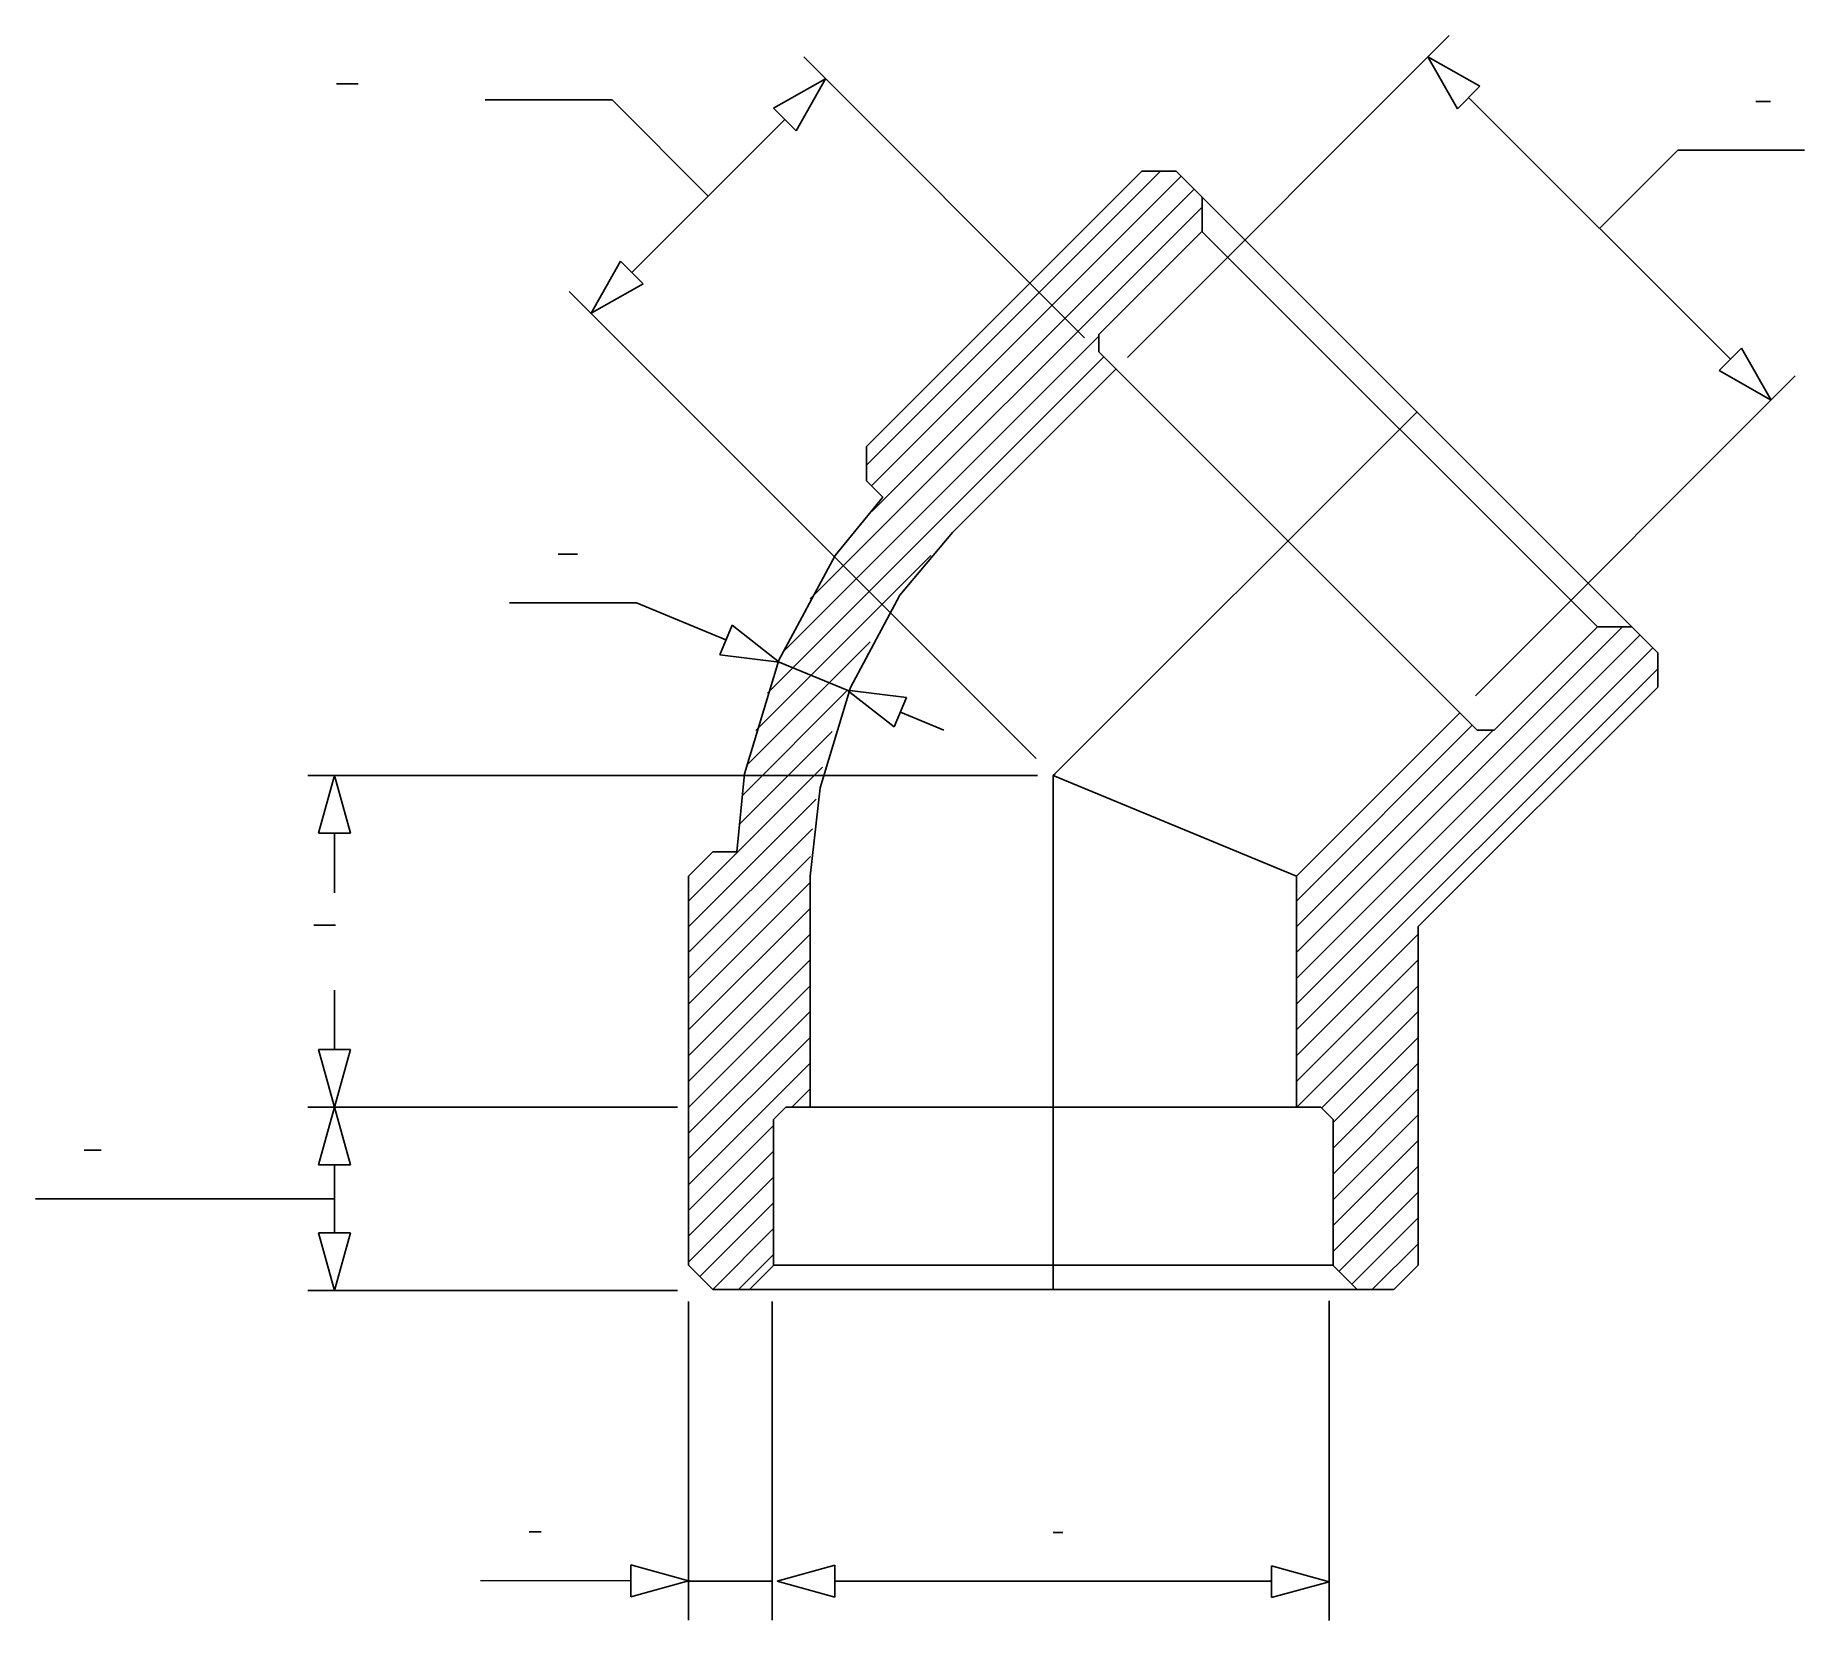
# Model space of a CAD drawing. Extents: x 465 to 1192, y 246 to 898.
import ezdxf

# ---------------------------------------------------------------- set-up
doc = ezdxf.new("R2010")
doc.units = 0
doc.header["$MEASUREMENT"] = 0
doc.layers.get('0').update_dxf_attribs({"linetype": 'CONTINUOUS'})
doc.layers.add('1', color=7, linetype='CONTINUOUS')

msp = doc.modelspace()

# ---------------------------------------------------------------- linework, layer by layer
at = {"color": 4, "linetype": 'Continuous'}
for p, q in [((806.77, 721.06), (927.57, 841.86)), ((808.84, 712.52), (936.12, 839.8)), ((809.03, 702.1), (941.42, 834.49)), ((783.6, 666.06), (944.71, 827.17)), ((772.83, 644.69), (902.23, 774.09)), ((765.98, 627.24), (904.3, 765.55)), ((761.27, 611.92), (833.17, 683.82)), ((757.98, 598.03), (808.3, 648.35)), ((983.54, 520.55), (1117.52, 654.52)), ((983.54, 509.95), (1124.76, 651.16)), ((983.54, 499.34), (1130.06, 645.86)), ((983.54, 488.73), (1132.04, 637.23)), ((755.74, 585.17), (798.56, 628)), ((754.3, 573.13), (792.59, 611.42)), ((983.54, 541.77), (1055.81, 614.03)), ((983.54, 531.16), (1064.43, 612.05)), ((733.54, 541.77), (788.65, 596.88)), ((733.54, 531.16), (786.08, 583.69)), ((733.54, 520.55), (784.5, 571.51)), ((733.54, 509.95), (783.71, 560.11)), ((733.54, 499.34), (783.54, 549.34)), ((733.54, 488.73), (783.54, 538.73)), ((733.54, 478.13), (783.54, 528.13)), ((983.54, 478.13), (1033.54, 528.13)), ((733.54, 467.52), (783.54, 517.52)), ((983.54, 467.52), (1033.54, 517.52)), ((733.54, 456.91), (783.54, 506.91)), ((983.54, 456.91), (1033.54, 506.91)), ((733.54, 446.31), (783.54, 496.31)), ((993.87, 456.63), (1033.54, 496.31)), ((733.54, 435.7), (783.54, 485.7)), ((998.54, 450.7), (1033.54, 485.7)), ((733.54, 425.09), (783.54, 475.09)), ((998.54, 440.09), (1033.54, 475.09)), ((776.01, 456.96), (783.54, 464.49)), ((998.54, 429.49), (1033.54, 464.49)), ((998.54, 418.88), (1033.54, 453.88)), ((733.54, 414.49), (768.54, 449.49)), ((733.54, 403.88), (768.54, 438.88)), ((998.54, 408.27), (1033.54, 443.27)), ((998.54, 397.67), (1033.54, 432.67)), ((733.54, 393.27), (768.54, 428.27)), ((1000.96, 389.47), (1033.54, 422.06)), ((738.19, 387.31), (768.54, 417.67)), ((1006.26, 384.17), (1033.54, 411.45)), ((743.49, 382.01), (768.54, 407.06)), ((1014.65, 381.96), (1033.54, 400.85)), ((754.05, 381.96), (768.54, 396.45))]:
    msp.add_line(p, q, dxfattribs=at)
at = {"layer": '1', "color": 3, "linetype": 'Continuous'}
for p, q in [((914.06, 765.27), (1046.32, 897.76)), ((896.42, 773.42), (780.92, 888.92)), ((1037.53, 888.94), (1058.92, 876.81)), ((1037.53, 888.94), (1049.66, 867.54)), ((789.92, 879.92), (768.52, 867.79)), ((789.92, 879.92), (777.79, 858.52)), ((1049.66, 867.54), (1058.92, 876.81)), ((702.19, 871.19), (650, 871.19)), ((702.19, 871.19), (741.69, 831.69)), ((768.52, 867.79), (777.79, 858.52)), ((1054.29, 872.17), (1161.92, 764.55)), ((710.22, 800.22), (773.16, 863.16)), ((1108.11, 818.36), (1140.26, 850.58)), ((1192.45, 850.58), (1140.26, 850.58)), ((693.46, 783.45), (705.59, 804.86)), ((714.86, 795.58), (705.59, 804.86)), ((693.46, 783.45), (714.86, 795.58)), ((876.47, 600.44), (684.46, 792.46)), ((1166.55, 769.19), (1157.28, 759.91)), ((1178.68, 747.78), (1166.55, 769.19)), ((1188.58, 757.68), (1057.06, 626.16)), ((1178.68, 747.78), (1157.28, 759.91)), ((712.14, 664.35), (659.96, 664.35)), ((712.14, 664.35), (748.93, 649.12)), ((751.44, 655.17), (746.42, 643.06)), ((770.84, 640.04), (751.44, 655.17)), ((770.84, 640.04), (746.42, 643.06)), ((770.84, 640.04), (798.76, 628.48)), ((798.76, 628.48), (823.18, 625.46)), ((798.76, 628.48), (818.16, 613.35)), ((818.16, 613.35), (823.18, 625.46)), ((820.67, 619.41), (838.49, 612.02)), ((877, 593.37), (577, 593.37)), ((588, 593.37), (581.44, 569.66)), ((588, 593.37), (594.56, 569.66)), ((883.54, 593.37), (884.25, 594.08)), ((581.44, 569.66), (594.56, 569.66)), ((588, 569.66), (588, 545.16)), ((588, 505.16), (588, 480.67)), ((588, 456.96), (581.44, 480.67)), ((594.56, 480.67), (581.44, 480.67)), ((588, 456.96), (594.56, 480.67)), ((729, 456.96), (577, 456.96)), ((588, 456.96), (581.44, 433.24)), ((588, 456.96), (594.56, 433.24)), ((581.44, 433.24), (594.56, 433.24)), ((588, 433.24), (588, 405.3)), ((588, 419.27), (465, 419.27)), ((588, 381.59), (581.44, 405.3)), ((594.56, 405.3), (581.44, 405.3)), ((588, 381.59), (594.56, 405.3)), ((729, 381.59), (577, 381.59)), ((733.54, 377.09), (733.54, 246.09)), ((768, 377.09), (768, 246.09)), ((997, 377.34), (997, 245.84)), ((648, 262.29), (709.83, 262.2)), ((733.54, 262.17), (709.83, 268.73)), ((709.83, 255.61), (709.83, 268.73)), ((733.54, 262.17), (709.83, 255.61)), ((768, 262.09), (733.54, 262.09)), ((770, 262.09), (793.71, 268.64)), ((770, 262.09), (793.71, 255.53)), ((793.71, 255.53), (793.71, 268.64)), ((973.29, 262.09), (793.71, 262.09)), ((997, 261.84), (973.29, 268.39)), ((973.29, 255.28), (973.29, 268.39)), ((997, 261.84), (973.29, 255.28))]:
    msp.add_line(p, q, dxfattribs=at)
at = {"layer": '1', "color": 5, "linetype": 'Continuous'}
for p, q in [((588.76, 877.82), (597.76, 877.82)), ((1172.45, 870.58), (1178.45, 870.58)), ((679.96, 684.35), (687.96, 684.35)), ((579.45, 531.8), (588.45, 531.8)), ((485, 439.27), (492, 439.27)), ((668, 282.29), (673, 282.29)), ((883.5, 282.09), (887.5, 282.09))]:
    msp.add_line(p, q, dxfattribs=at)
at = {"layer": '1', "color": 7, "linetype": 'Continuous'}
for p, q in [((806.77, 728.73), (919.89, 841.86)), ((919.89, 841.86), (934.05, 841.86)), ((1132.04, 643.87), (934.05, 841.86)), ((944.71, 831.21), (944.71, 817.16)), ((902.23, 774.69), (944.66, 817.11)), ((1107.29, 654.48), (944.66, 817.11)), ((902.23, 767.62), (902.23, 774.69)), ((1057.79, 612.05), (902.23, 767.62)), ((842.12, 693.37), (909.29, 760.55)), ((806.77, 714.59), (806.77, 728.73)), ((806.77, 714.59), (813.47, 707.88)), ((813.47, 707.88), (793.78, 683.89)), ((842.12, 693.37), (820.49, 667.54)), ((793.78, 683.89), (770.75, 640.81)), ((820.49, 667.54), (800.18, 629.55)), ((1107.29, 654.48), (1064.87, 612.05)), ((1121.39, 654.52), (1107.34, 654.52)), ((770.75, 640.81), (756.57, 594.06)), ((1132.04, 643.87), (1132.04, 629.75)), ((800.18, 629.55), (787.68, 588.32)), ((1033.54, 531.25), (1132.04, 629.75)), ((983.54, 551.96), (1050.72, 619.13)), ((1057.79, 612.05), (1064.87, 612.05)), ((756.57, 594.06), (753.41, 561.96)), ((883.54, 593.37), (983.54, 551.96)), ((787.68, 588.32), (783.54, 551.96)), ((743.54, 561.96), (733.54, 551.96)), ((753.41, 561.96), (743.54, 561.96)), ((733.54, 391.96), (733.54, 551.96)), ((783.54, 456.96), (783.54, 551.96)), ((983.54, 551.96), (983.54, 456.96)), ((1033.54, 391.96), (1033.54, 531.25)), ((773.54, 456.96), (768.54, 451.96)), ((768.54, 391.96), (768.54, 451.96)), ((773.54, 456.96), (993.54, 456.96)), ((993.54, 456.96), (998.54, 451.96)), ((998.54, 451.96), (998.54, 391.96)), ((743.54, 381.96), (733.54, 391.96)), ((758.61, 381.96), (768.54, 391.89)), ((768.54, 391.96), (998.54, 391.96)), ((1008.48, 381.96), (998.54, 391.89)), ((1033.54, 391.96), (1023.54, 381.96)), ((743.54, 381.96), (1023.54, 381.96)), ((758.61, 381.96), (1008.48, 381.96))]:
    msp.add_line(p, q, dxfattribs=at)
at = {"layer": '1', "color": 4, "linetype": 'Continuous'}
for p, q in [((883.54, 593.37), (1033.04, 742.87)), ((883.54, 381.96), (883.54, 593.37))]:
    msp.add_line(p, q, dxfattribs=at)

doc.saveas('drawing.dxf')
